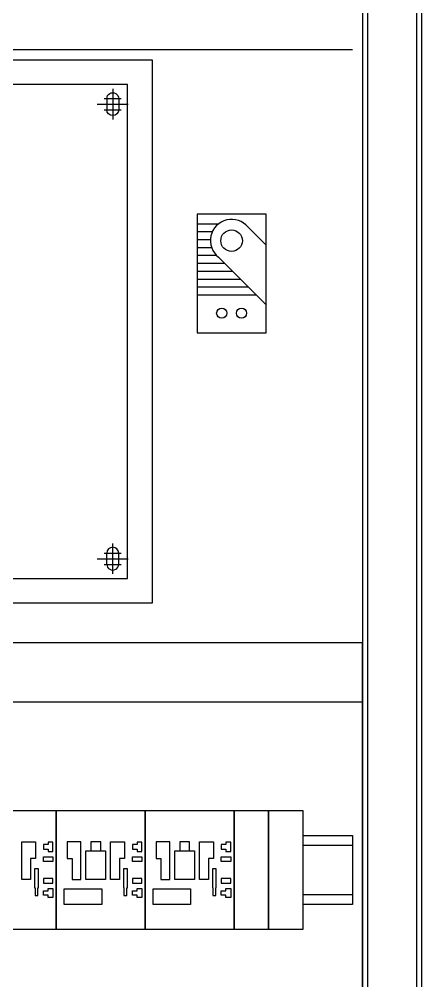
# Model space of a CAD drawing. Header units: millimetres. Extents: x 3151 to 30896, y 1337 to 7086.
# Drawn here: x 5550.1 to 5753.8, y 2865.6 to 3352.2 of the extents above; entities that cross this region are included whole.
import ezdxf

# ---------------------------------------------------------------- set-up
doc = ezdxf.new("R2010")
doc.units = ezdxf.units.MM

msp = doc.modelspace()

# ---------------------------------------------------------------- linework, layer by layer
at = {"color": 7}
for p, q in [((5723.85, 3536.69), (5723.85, 1336.69)), ((5726.5, 1339.34), (5726.5, 3534.04)), ((5751.2, 3534.04), (5751.2, 1339.34)), ((5753.85, 1336.69), (5753.85, 3536.69)), ((5718.85, 3336.69), (5233.85, 3336.69)), ((5352.45, 3331.69), (5617.45, 3331.69)), ((5617.45, 3331.69), (5617.45, 3056.69)), ((5604.95, 3319.19), (5364.95, 3319.19)), ((5604.95, 3069.19), (5604.95, 3319.19)), ((5593.14, 3312.07), (5601.76, 3312.07)), ((5594.45, 3312.07), (5594.45, 3306.31)), ((5600.45, 3312.07), (5600.45, 3306.31)), ((5593.14, 3306.31), (5601.76, 3306.31)), ((5675.08, 3253.47), (5640.08, 3253.47)), ((5640.08, 3253.47), (5640.08, 3193.47)), ((5675.08, 3193.47), (5675.08, 3253.47)), ((5640.08, 3248.73), (5651.08, 3248.73)), ((5665.92, 3246.95), (5675.08, 3237.79)), ((5640.08, 3244.73), (5647.87, 3244.73)), ((5640.08, 3240.73), (5646.88, 3240.73)), ((5640.08, 3236.73), (5647.45, 3236.73)), ((5640.08, 3232.73), (5649.92, 3232.73)), ((5650.99, 3231.77), (5675.08, 3207.7)), ((5640.08, 3228.73), (5654.03, 3228.73)), ((5640.08, 3224.73), (5658.03, 3224.73)), ((5640.08, 3220.73), (5662.04, 3220.73)), ((5640.08, 3216.73), (5666.04, 3216.73)), ((5640.08, 3212.73), (5670.04, 3212.73)), ((5640.08, 3193.47), (5675.08, 3193.47)), ((5593.14, 3082.07), (5601.76, 3082.07)), ((5594.45, 3076.31), (5594.45, 3082.07)), ((5600.45, 3076.31), (5600.45, 3082.07)), ((5593.14, 3076.31), (5601.76, 3076.31)), ((5364.95, 3069.19), (5604.95, 3069.19)), ((5617.45, 3056.69), (5352.45, 3056.69)), ((5723.85, 3036.69), (5233.85, 3036.69)), ((5723.85, 3036.69), (5233.85, 3036.69)), ((5723.85, 3036.69), (5233.85, 3036.69)), ((5723.85, 3006.69), (5723.85, 3036.69)), ((5723.85, 2836.69), (5723.85, 3036.69)), ((5233.85, 3006.69), (5723.85, 3006.69)), ((5568.85, 2951.69), (5523.85, 2951.69)), ((5568.85, 2891.69), (5568.85, 2951.69)), ((5613.85, 2951.69), (5568.85, 2951.69)), ((5568.85, 2951.69), (5568.85, 2891.69)), ((5658.85, 2951.69), (5613.85, 2951.69)), ((5613.85, 2951.69), (5613.85, 2891.69)), ((5613.85, 2891.69), (5613.85, 2951.69)), ((5676.35, 2951.69), (5658.85, 2951.69)), ((5658.85, 2951.69), (5658.85, 2891.69)), ((5658.85, 2891.69), (5658.85, 2951.69)), ((5693.85, 2951.69), (5676.35, 2951.69)), ((5676.35, 2951.69), (5676.35, 2891.69)), ((5676.35, 2891.69), (5676.35, 2951.69)), ((5693.85, 2891.69), (5693.85, 2951.69)), ((5693.85, 2904.19), (5693.85, 2939.19)), ((5693.85, 2939.19), (5718.85, 2939.19)), ((5718.85, 2939.19), (5718.85, 2904.19)), ((5551.35, 2916.94), (5551.35, 2935.94)), ((5551.35, 2935.94), (5558.35, 2935.94)), ((5558.35, 2935.94), (5558.35, 2927.44)), ((5564.75, 2934.53), (5562.35, 2934.53)), ((5562.35, 2934.53), (5562.35, 2932.21)), ((5567.15, 2935.69), (5564.75, 2935.69)), ((5564.75, 2935.69), (5564.75, 2934.53)), ((5567.15, 2931.05), (5567.15, 2935.69)), ((5581.35, 2935.94), (5574.35, 2935.94)), ((5574.35, 2935.94), (5574.35, 2927.44)), ((5581.35, 2916.94), (5581.35, 2935.94)), ((5591.35, 2935.94), (5586.35, 2935.94)), ((5586.35, 2935.94), (5586.35, 2931.44)), ((5591.35, 2931.44), (5591.35, 2935.94)), ((5596.35, 2916.94), (5596.35, 2935.94)), ((5596.35, 2935.94), (5603.35, 2935.94)), ((5603.35, 2935.94), (5603.35, 2927.44)), ((5609.75, 2934.53), (5607.35, 2934.53)), ((5607.35, 2934.53), (5607.35, 2932.21)), ((5612.15, 2935.69), (5609.75, 2935.69)), ((5609.75, 2935.69), (5609.75, 2934.53)), ((5612.15, 2931.05), (5612.15, 2935.69)), ((5626.35, 2935.94), (5619.35, 2935.94)), ((5619.35, 2935.94), (5619.35, 2927.44)), ((5626.35, 2916.94), (5626.35, 2935.94)), ((5636.35, 2935.94), (5631.35, 2935.94)), ((5631.35, 2935.94), (5631.35, 2931.44)), ((5636.35, 2931.44), (5636.35, 2935.94)), ((5641.35, 2916.94), (5641.35, 2935.94)), ((5641.35, 2935.94), (5648.35, 2935.94)), ((5648.35, 2935.94), (5648.35, 2927.44)), ((5654.75, 2934.53), (5652.35, 2934.53)), ((5652.35, 2934.53), (5652.35, 2932.21)), ((5657.15, 2935.69), (5654.75, 2935.69)), ((5654.75, 2935.69), (5654.75, 2934.53)), ((5657.15, 2931.05), (5657.15, 2935.69)), ((5693.85, 2934.19), (5718.85, 2934.19)), ((5562.35, 2932.21), (5564.75, 2932.21)), ((5564.75, 2932.21), (5564.75, 2931.05)), ((5564.75, 2931.05), (5567.15, 2931.05)), ((5583.85, 2931.44), (5593.85, 2931.44)), ((5583.85, 2916.94), (5583.85, 2931.44)), ((5586.35, 2931.44), (5591.35, 2931.44)), ((5593.85, 2931.44), (5593.85, 2916.94)), ((5607.35, 2932.21), (5609.75, 2932.21)), ((5609.75, 2932.21), (5609.75, 2931.05)), ((5609.75, 2931.05), (5612.15, 2931.05)), ((5628.85, 2931.44), (5638.85, 2931.44)), ((5628.85, 2916.94), (5628.85, 2931.44)), ((5631.35, 2931.44), (5636.35, 2931.44)), ((5638.85, 2931.44), (5638.85, 2916.94)), ((5652.35, 2932.21), (5654.75, 2932.21)), ((5654.75, 2932.21), (5654.75, 2931.05)), ((5654.75, 2931.05), (5657.15, 2931.05)), ((5558.35, 2927.44), (5555.85, 2927.44)), ((5555.85, 2927.44), (5555.85, 2916.94)), ((5562.35, 2928.37), (5567.15, 2928.37)), ((5562.35, 2926.05), (5562.35, 2928.37)), ((5567.15, 2926.05), (5562.35, 2926.05)), ((5567.15, 2928.37), (5567.15, 2926.05)), ((5574.35, 2927.44), (5576.85, 2927.44)), ((5576.85, 2927.44), (5576.85, 2916.94)), ((5603.35, 2927.44), (5600.85, 2927.44)), ((5600.85, 2927.44), (5600.85, 2916.94)), ((5607.35, 2928.37), (5612.15, 2928.37)), ((5607.35, 2926.05), (5607.35, 2928.37)), ((5612.15, 2926.05), (5607.35, 2926.05)), ((5612.15, 2928.37), (5612.15, 2926.05)), ((5619.35, 2927.44), (5621.85, 2927.44)), ((5621.85, 2927.44), (5621.85, 2916.94)), ((5648.35, 2927.44), (5645.85, 2927.44)), ((5645.85, 2927.44), (5645.85, 2916.94)), ((5652.35, 2928.37), (5657.15, 2928.37)), ((5652.35, 2926.05), (5652.35, 2928.37)), ((5657.15, 2926.05), (5652.35, 2926.05)), ((5657.15, 2928.37), (5657.15, 2926.05)), ((5559.85, 2922.19), (5557.85, 2922.19)), ((5557.85, 2922.19), (5557.85, 2912.69)), ((5559.85, 2912.69), (5559.85, 2922.19)), ((5604.85, 2922.19), (5602.85, 2922.19)), ((5602.85, 2922.19), (5602.85, 2912.69)), ((5604.85, 2912.69), (5604.85, 2922.19)), ((5649.85, 2922.19), (5647.85, 2922.19)), ((5647.85, 2922.19), (5647.85, 2912.69)), ((5649.85, 2912.69), (5649.85, 2922.19)), ((5555.85, 2916.94), (5551.35, 2916.94)), ((5567.15, 2917.33), (5562.35, 2917.33)), ((5562.35, 2917.33), (5562.35, 2915.01)), ((5562.35, 2915.01), (5567.15, 2915.01)), ((5567.15, 2915.01), (5567.15, 2917.33)), ((5576.85, 2916.94), (5581.35, 2916.94)), ((5593.85, 2916.94), (5583.85, 2916.94)), ((5600.85, 2916.94), (5596.35, 2916.94)), ((5612.15, 2917.33), (5607.35, 2917.33)), ((5607.35, 2917.33), (5607.35, 2915.01)), ((5607.35, 2915.01), (5612.15, 2915.01)), ((5612.15, 2915.01), (5612.15, 2917.33)), ((5621.85, 2916.94), (5626.35, 2916.94)), ((5638.85, 2916.94), (5628.85, 2916.94)), ((5645.85, 2916.94), (5641.35, 2916.94)), ((5657.15, 2917.33), (5652.35, 2917.33)), ((5652.35, 2917.33), (5652.35, 2915.01)), ((5652.35, 2915.01), (5657.15, 2915.01)), ((5657.15, 2915.01), (5657.15, 2917.33)), ((5557.85, 2912.69), (5558.1, 2912.69)), ((5558.1, 2912.69), (5558.1, 2908.69)), ((5558.1, 2912.69), (5558.1, 2908.69)), ((5559.6, 2908.69), (5559.6, 2912.69)), ((5559.6, 2912.69), (5559.85, 2912.69)), ((5562.35, 2908.85), (5562.35, 2911.17)), ((5562.35, 2911.17), (5564.75, 2911.17)), ((5564.75, 2911.17), (5564.75, 2912.33)), ((5564.75, 2912.33), (5567.15, 2912.33)), ((5567.15, 2912.33), (5567.15, 2907.69)), ((5572.85, 2912.19), (5591.85, 2912.19)), ((5572.85, 2904.19), (5572.85, 2912.19)), ((5591.85, 2912.19), (5591.85, 2904.19)), ((5602.85, 2912.69), (5603.1, 2912.69)), ((5603.1, 2912.69), (5603.1, 2908.69)), ((5603.1, 2912.69), (5603.1, 2908.69)), ((5604.6, 2908.69), (5604.6, 2912.69)), ((5604.6, 2912.69), (5604.85, 2912.69)), ((5607.35, 2908.85), (5607.35, 2911.17)), ((5607.35, 2911.17), (5609.75, 2911.17)), ((5609.75, 2911.17), (5609.75, 2912.33)), ((5609.75, 2912.33), (5612.15, 2912.33)), ((5612.15, 2912.33), (5612.15, 2907.69)), ((5617.85, 2912.19), (5636.85, 2912.19)), ((5617.85, 2904.19), (5617.85, 2912.19)), ((5636.85, 2912.19), (5636.85, 2904.19)), ((5647.85, 2912.69), (5648.1, 2912.69)), ((5648.1, 2912.69), (5648.1, 2908.69)), ((5648.1, 2912.69), (5648.1, 2908.69)), ((5649.6, 2908.69), (5649.6, 2912.69)), ((5649.6, 2912.69), (5649.85, 2912.69)), ((5652.35, 2908.85), (5652.35, 2911.17)), ((5652.35, 2911.17), (5654.75, 2911.17)), ((5654.75, 2911.17), (5654.75, 2912.33)), ((5654.75, 2912.33), (5657.15, 2912.33)), ((5657.15, 2912.33), (5657.15, 2907.69)), ((5558.1, 2908.69), (5559.6, 2908.69)), ((5564.75, 2908.85), (5562.35, 2908.85)), ((5564.75, 2907.69), (5564.75, 2908.85)), ((5567.15, 2907.69), (5564.75, 2907.69)), ((5603.1, 2908.69), (5604.6, 2908.69)), ((5609.75, 2908.85), (5607.35, 2908.85)), ((5609.75, 2907.69), (5609.75, 2908.85)), ((5612.15, 2907.69), (5609.75, 2907.69)), ((5648.1, 2908.69), (5649.6, 2908.69)), ((5654.75, 2908.85), (5652.35, 2908.85)), ((5654.75, 2907.69), (5654.75, 2908.85)), ((5657.15, 2907.69), (5654.75, 2907.69)), ((5693.85, 2909.19), (5718.85, 2909.19)), ((5591.85, 2904.19), (5572.85, 2904.19)), ((5636.85, 2904.19), (5617.85, 2904.19)), ((5718.85, 2904.19), (5693.85, 2904.19)), ((5523.85, 2891.69), (5568.85, 2891.69)), ((5568.85, 2891.69), (5613.85, 2891.69)), ((5613.85, 2891.69), (5658.85, 2891.69)), ((5658.85, 2891.69), (5676.35, 2891.69)), ((5676.35, 2891.69), (5693.85, 2891.69))]:
    msp.add_line(p, q, dxfattribs=at)
at = {"color": 7, "ltscale": 0.25}
for p, q in [((5597.45, 3316.91), (5597.45, 3301.46)), ((5589.57, 3309.19), (5605.32, 3309.19)), ((5597.45, 3071.46), (5597.45, 3086.91)), ((5589.57, 3079.19), (5605.32, 3079.19))]:
    msp.add_line(p, q, dxfattribs=at)
at = {"color": 7}
for centre, radius in [((5657.58, 3240.12), 5.46), ((5652.58, 3203.47), 2.58), ((5662.58, 3203.47), 2.58)]:
    msp.add_circle(centre, radius, dxfattribs=at)
msp.add_arc((5657.58, 3240.21), 10.71, 38.9347, 232.0042, dxfattribs=at)
at = {"color": 7, "extrusion": (0, 0, -1)}
for centre, start_param, end_param in [((5597.45, 3312.07), 0, 3.141593), ((5597.45, 3306.31), 3.141593, 6.283185)]:
    msp.add_ellipse(centre, major_axis=(-3, 0), ratio=0.96, start_param=start_param, end_param=end_param, dxfattribs=at)
at = {"color": 7}
for centre, start_param, end_param in [((5597.45, 3082.07), 3.141593, 6.283185), ((5597.45, 3076.31), 0, 3.141593)]:
    msp.add_ellipse(centre, major_axis=(-3, 0), ratio=0.96, start_param=start_param, end_param=end_param, dxfattribs=at)

doc.saveas('drawing.dxf')
